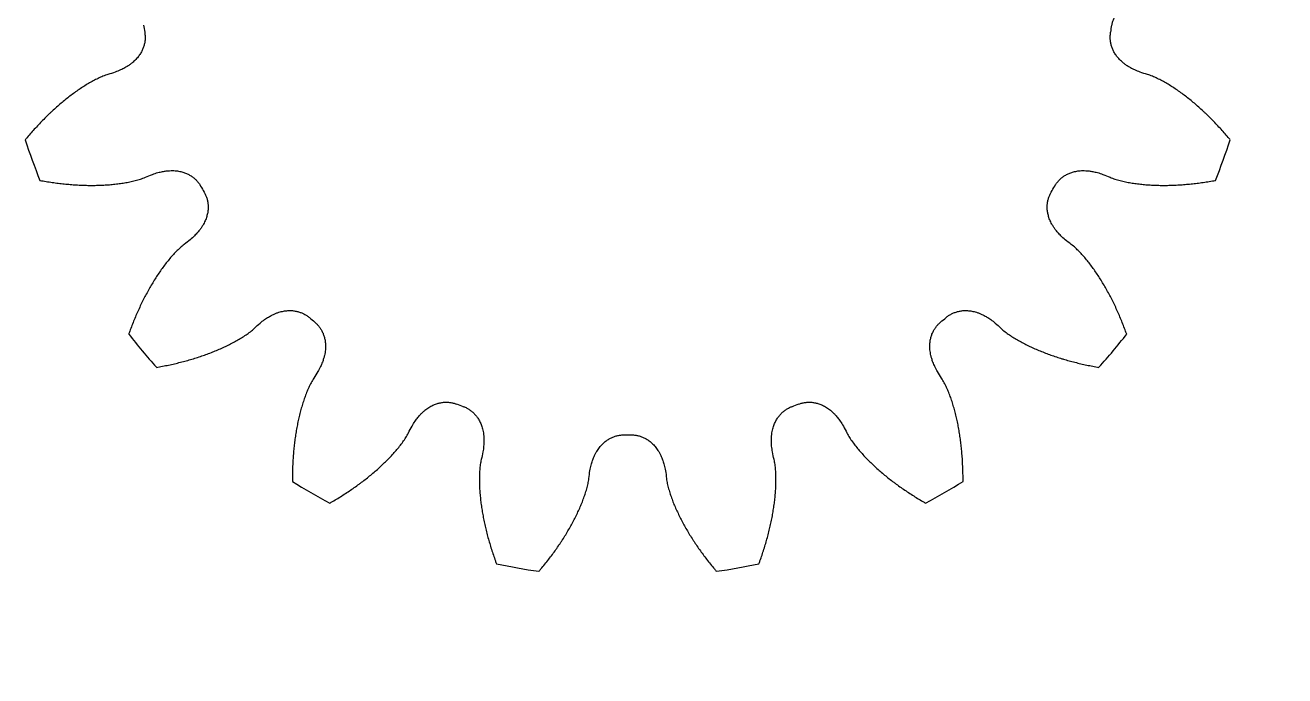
# Model space of a CAD drawing. Header units: millimetres. Extents: x -258 to 255, y -29 to 158.
# Drawn here: x -135.92 to -116.04, y 63.58 to 73.84 of the extents above; entities that cross this region are included whole.
import ezdxf

# ---------------------------------------------------------------- set-up
doc = ezdxf.new("R2010")
doc.units = ezdxf.units.MM
doc.linetypes.add('K5LT_BASIC', pattern=[0])
doc.layers.get('0').update_dxf_attribs({"lineweight": 25, "true_color": 0xffffff})
doc.layers.add('Системный слой', color=7, linetype='Continuous', true_color=0xffffff)

msp = doc.modelspace()

# ---------------------------------------------------------------- linework, layer by layer
at = {"color": 1, "true_color": 0xff0000}
msp.add_arc((-19.529, 150.471), 108.5, 180, 270, dxfattribs=at)
at = {"layer": 'Системный слой', "color": 150, "linetype": 'K5LT_BASIC', "true_color": 0x0080ff}
for radius, start, end in [(7.75, 189.5903, 190.4097), (7.75, 349.5903, 350.4097), (10, 198.0472, 201.9528), (10, 338.0472, 341.9528), (7.75, 209.5903, 210.4097), (7.75, 329.5903, 330.4097), (7.75, 229.5903, 230.4097), (7.75, 309.5903, 310.4097), (10, 218.0472, 221.9528), (10, 318.0472, 321.9528), (7.75, 249.5903, 250.4097), (7.75, 289.5903, 290.4097), (7.75, 269.5903, 270.4097), (10, 238.0472, 241.9528), (10, 298.0472, 301.9528), (10, 258.0472, 261.9528), (10, 278.0472, 281.9528)]:
    msp.add_arc((-126.411, 75.129), radius, start, end, dxfattribs=at)
for points, knots in [([(-118.769, 73.837), (-118.768, 73.846), (-118.766, 73.854), (-118.763, 73.871), (-118.76, 73.879), (-118.756, 73.895), (-118.753, 73.903), (-118.747, 73.92), (-118.744, 73.928), (-118.738, 73.944), (-118.734, 73.952), (-118.727, 73.967), (-118.723, 73.975), (-118.714, 73.99), (-118.71, 73.998), (-118.7, 74.013), (-118.695, 74.021), (-118.685, 74.035), (-118.68, 74.043), (-118.668, 74.057), (-118.662, 74.064), (-118.649, 74.078), (-118.643, 74.085), (-118.629, 74.099), (-118.622, 74.105), (-118.607, 74.119), (-118.599, 74.125), (-118.583, 74.138), (-118.574, 74.144), (-118.557, 74.157), (-118.547, 74.163), (-118.528, 74.175), (-118.517, 74.18), (-118.496, 74.192), (-118.484, 74.197), (-118.46, 74.208), (-118.448, 74.214), (-118.42, 74.224), (-118.406, 74.229), (-118.375, 74.238), (-118.358, 74.243), (-118.322, 74.251), (-118.302, 74.255), (-118.258, 74.262), (-118.234, 74.265), (-118.179, 74.27), (-118.148, 74.271), (-118.077, 74.271), (-118.037, 74.269), (-117.997, 74.266)], [0, 0, 0, 0, 1.228224, 1.228224, 2.458531, 2.458531, 3.693061, 3.693061, 4.93407, 4.93407, 6.183996, 6.183996, 7.445535, 7.445535, 8.721734, 8.721734, 10.016107, 10.016107, 11.332781, 11.332781, 12.676686, 12.676686, 14.053809, 14.053809, 15.471544, 15.471544, 16.939165, 16.939165, 18.468499, 18.468499, 20.074896, 20.074896, 21.778651, 21.778651, 23.607151, 23.607151, 25.598201, 25.598201, 27.80534, 27.80534, 30.306662, 30.306662, 33.220049, 33.220049, 36.730835, 36.730835, 41.145099, 41.145099, 47, 47, 47, 47]), ([(-134.033, 73.728), (-134.032, 73.72), (-134.031, 73.711), (-134.029, 73.695), (-134.028, 73.686), (-134.026, 73.669), (-134.026, 73.661), (-134.026, 73.643), (-134.026, 73.635), (-134.027, 73.618), (-134.027, 73.609), (-134.029, 73.592), (-134.03, 73.583), (-134.033, 73.566), (-134.034, 73.557), (-134.038, 73.54), (-134.04, 73.531), (-134.045, 73.513), (-134.048, 73.505), (-134.054, 73.487), (-134.057, 73.479), (-134.064, 73.461), (-134.068, 73.452), (-134.076, 73.435), (-134.08, 73.426), (-134.09, 73.408), (-134.095, 73.4), (-134.106, 73.382), (-134.112, 73.373), (-134.124, 73.355), (-134.131, 73.347), (-134.145, 73.329), (-134.153, 73.32), (-134.169, 73.302), (-134.178, 73.292), (-134.197, 73.274), (-134.207, 73.265), (-134.229, 73.246), (-134.241, 73.236), (-134.267, 73.217), (-134.281, 73.207), (-134.313, 73.186), (-134.33, 73.176), (-134.369, 73.154), (-134.391, 73.143), (-134.44, 73.12), (-134.469, 73.109), (-134.535, 73.084), (-134.574, 73.072), (-134.613, 73.061)], [0, 0, 0, 0, 1.228224, 1.228224, 2.458531, 2.458531, 3.693061, 3.693061, 4.93407, 4.93407, 6.183996, 6.183996, 7.445535, 7.445535, 8.721734, 8.721734, 10.016107, 10.016107, 11.332781, 11.332781, 12.676686, 12.676686, 14.053809, 14.053809, 15.471544, 15.471544, 16.939165, 16.939165, 18.468499, 18.468499, 20.074896, 20.074896, 21.778651, 21.778651, 23.607151, 23.607151, 25.598201, 25.598201, 27.80534, 27.80534, 30.306662, 30.306662, 33.220049, 33.220049, 36.730835, 36.730835, 41.145099, 41.145099, 47, 47, 47, 47]), ([(-118.209, 73.061), (-118.248, 73.072), (-118.287, 73.084), (-118.353, 73.109), (-118.382, 73.12), (-118.431, 73.143), (-118.453, 73.154), (-118.492, 73.176), (-118.509, 73.186), (-118.541, 73.207), (-118.555, 73.217), (-118.581, 73.236), (-118.593, 73.246), (-118.615, 73.265), (-118.625, 73.274), (-118.644, 73.292), (-118.653, 73.302), (-118.669, 73.32), (-118.677, 73.329), (-118.691, 73.347), (-118.698, 73.355), (-118.71, 73.373), (-118.716, 73.382), (-118.727, 73.4), (-118.732, 73.408), (-118.742, 73.426), (-118.746, 73.435), (-118.754, 73.452), (-118.758, 73.461), (-118.765, 73.479), (-118.769, 73.487), (-118.774, 73.505), (-118.777, 73.513), (-118.782, 73.531), (-118.784, 73.54), (-118.788, 73.557), (-118.789, 73.566), (-118.792, 73.583), (-118.793, 73.592), (-118.795, 73.609), (-118.795, 73.618), (-118.796, 73.635), (-118.796, 73.643), (-118.796, 73.661), (-118.796, 73.669), (-118.794, 73.686), (-118.794, 73.695), (-118.791, 73.711), (-118.79, 73.72), (-118.789, 73.728)], [0, 0, 0, 0, 5.854901, 5.854901, 10.269165, 10.269165, 13.779951, 13.779951, 16.693338, 16.693338, 19.19466, 19.19466, 21.401799, 21.401799, 23.392849, 23.392849, 25.221349, 25.221349, 26.925104, 26.925104, 28.531501, 28.531501, 30.060835, 30.060835, 31.528456, 31.528456, 32.946191, 32.946191, 34.323314, 34.323314, 35.667219, 35.667219, 36.983893, 36.983893, 38.278266, 38.278266, 39.554465, 39.554465, 40.816004, 40.816004, 42.06593, 42.06593, 43.306939, 43.306939, 44.541469, 44.541469, 45.771776, 45.771776, 47, 47, 47, 47]), ([(-134.613, 73.061), (-134.64, 73.053), (-134.666, 73.044), (-134.718, 73.023), (-134.744, 73.011), (-134.795, 72.986), (-134.82, 72.973), (-134.871, 72.946), (-134.896, 72.932), (-134.945, 72.903), (-134.97, 72.888), (-135.019, 72.857), (-135.044, 72.841), (-135.093, 72.808), (-135.117, 72.791), (-135.165, 72.756), (-135.189, 72.738), (-135.237, 72.702), (-135.26, 72.683), (-135.307, 72.645), (-135.331, 72.626), (-135.377, 72.586), (-135.401, 72.566), (-135.447, 72.526), (-135.47, 72.505), (-135.504, 72.473), (-135.515, 72.463), (-135.526, 72.452)], [0, 0, 0, 0, 1.783079, 1.783079, 3.584301, 3.584301, 5.403108, 5.403108, 7.239444, 7.239444, 9.093288, 9.093288, 10.964633, 10.964633, 12.853475, 12.853475, 14.75981, 14.75981, 16.683637, 16.683637, 18.624955, 18.624955, 20.583762, 20.583762, 22.560059, 22.560059, 23.551976, 23.551976, 23.551976, 23.551976]), ([(-117.296, 72.452), (-117.307, 72.463), (-117.319, 72.473), (-117.353, 72.505), (-117.375, 72.526), (-117.422, 72.566), (-117.445, 72.586), (-117.491, 72.626), (-117.515, 72.645), (-117.562, 72.683), (-117.586, 72.702), (-117.633, 72.738), (-117.657, 72.756), (-117.705, 72.791), (-117.729, 72.808), (-117.778, 72.841), (-117.803, 72.857), (-117.852, 72.888), (-117.877, 72.903), (-117.926, 72.932), (-117.951, 72.946), (-118.002, 72.973), (-118.027, 72.986), (-118.078, 73.011), (-118.104, 73.023), (-118.156, 73.044), (-118.182, 73.053), (-118.209, 73.061)], [15.448024, 15.448024, 15.448024, 15.448024, 16.439941, 16.439941, 18.416238, 18.416238, 20.375045, 20.375045, 22.316363, 22.316363, 24.24019, 24.24019, 26.146525, 26.146525, 28.035367, 28.035367, 29.906712, 29.906712, 31.760556, 31.760556, 33.596892, 33.596892, 35.415699, 35.415699, 37.216921, 37.216921, 39, 39, 39, 39]), ([(-135.526, 72.452), (-135.538, 72.441), (-135.549, 72.43), (-135.583, 72.397), (-135.605, 72.375), (-135.65, 72.33), (-135.672, 72.308), (-135.716, 72.261), (-135.737, 72.238), (-135.781, 72.19), (-135.802, 72.166), (-135.845, 72.118), (-135.866, 72.093), (-135.898, 72.056), (-135.909, 72.043), (-135.919, 72.031)], [23.551976, 23.551976, 23.551976, 23.551976, 24.553844, 24.553844, 26.565118, 26.565118, 28.593879, 28.593879, 30.640128, 30.640128, 32.703865, 32.703865, 34.78509, 34.78509, 35.831673, 35.831673, 35.831673, 35.831673]), ([(-116.903, 72.031), (-116.913, 72.043), (-116.924, 72.056), (-116.956, 72.093), (-116.977, 72.118), (-117.02, 72.166), (-117.041, 72.19), (-117.085, 72.238), (-117.106, 72.261), (-117.15, 72.308), (-117.172, 72.33), (-117.217, 72.375), (-117.239, 72.397), (-117.273, 72.43), (-117.285, 72.441), (-117.296, 72.452)], [3.168327, 3.168327, 3.168327, 3.168327, 4.21491, 4.21491, 6.296135, 6.296135, 8.359872, 8.359872, 10.406121, 10.406121, 12.434883, 12.434883, 14.446156, 14.446156, 15.448024, 15.448024, 15.448024, 15.448024]), ([(-135.686, 71.39), (-135.67, 71.387), (-135.654, 71.384), (-135.605, 71.376), (-135.573, 71.371), (-135.509, 71.361), (-135.477, 71.356), (-135.414, 71.348), (-135.382, 71.344), (-135.318, 71.337), (-135.287, 71.334), (-135.224, 71.328), (-135.192, 71.325), (-135.145, 71.322), (-135.13, 71.321), (-135.114, 71.32)], [3.168328, 3.168328, 3.168328, 3.168328, 4.21491, 4.21491, 6.296135, 6.296135, 8.359872, 8.359872, 10.406121, 10.406121, 12.434883, 12.434883, 14.446156, 14.446156, 15.448024, 15.448024, 15.448024, 15.448024]), ([(-135.114, 71.32), (-135.099, 71.319), (-135.083, 71.318), (-135.037, 71.316), (-135.006, 71.315), (-134.944, 71.313), (-134.914, 71.312), (-134.853, 71.312), (-134.822, 71.312), (-134.762, 71.314), (-134.732, 71.315), (-134.672, 71.317), (-134.642, 71.319), (-134.583, 71.324), (-134.553, 71.326), (-134.495, 71.332), (-134.466, 71.336), (-134.408, 71.343), (-134.379, 71.348), (-134.322, 71.357), (-134.294, 71.362), (-134.238, 71.374), (-134.21, 71.38), (-134.156, 71.395), (-134.128, 71.402), (-134.075, 71.42), (-134.049, 71.429), (-134.023, 71.44)], [15.448024, 15.448024, 15.448024, 15.448024, 16.439941, 16.439941, 18.416238, 18.416238, 20.375045, 20.375045, 22.316363, 22.316363, 24.24019, 24.24019, 26.146525, 26.146525, 28.035367, 28.035367, 29.906712, 29.906712, 31.760556, 31.760556, 33.596892, 33.596892, 35.415699, 35.415699, 37.216921, 37.216921, 39, 39, 39, 39]), ([(-134.023, 71.44), (-133.986, 71.457), (-133.949, 71.473), (-133.882, 71.496), (-133.853, 71.506), (-133.8, 71.52), (-133.776, 71.526), (-133.732, 71.534), (-133.713, 71.537), (-133.675, 71.542), (-133.658, 71.543), (-133.626, 71.545), (-133.61, 71.545), (-133.581, 71.545), (-133.567, 71.545), (-133.541, 71.543), (-133.528, 71.541), (-133.504, 71.538), (-133.493, 71.536), (-133.47, 71.531), (-133.459, 71.529), (-133.438, 71.523), (-133.428, 71.52), (-133.408, 71.514), (-133.399, 71.51), (-133.38, 71.503), (-133.371, 71.499), (-133.354, 71.491), (-133.345, 71.487), (-133.329, 71.478), (-133.321, 71.473), (-133.305, 71.464), (-133.297, 71.459), (-133.282, 71.448), (-133.275, 71.443), (-133.261, 71.432), (-133.254, 71.427), (-133.241, 71.415), (-133.235, 71.409), (-133.222, 71.397), (-133.216, 71.391), (-133.205, 71.378), (-133.199, 71.371), (-133.188, 71.358), (-133.183, 71.351), (-133.173, 71.338), (-133.168, 71.331), (-133.159, 71.316), (-133.154, 71.309), (-133.15, 71.302)], [0, 0, 0, 0, 5.854901, 5.854901, 10.269165, 10.269165, 13.779951, 13.779951, 16.693338, 16.693338, 19.19466, 19.19466, 21.401799, 21.401799, 23.392849, 23.392849, 25.221349, 25.221349, 26.925104, 26.925104, 28.531501, 28.531501, 30.060835, 30.060835, 31.528456, 31.528456, 32.946191, 32.946191, 34.323314, 34.323314, 35.667219, 35.667219, 36.983893, 36.983893, 38.278266, 38.278266, 39.554465, 39.554465, 40.816004, 40.816004, 42.06593, 42.06593, 43.306939, 43.306939, 44.541469, 44.541469, 45.771776, 45.771776, 47, 47, 47, 47]), ([(-119.672, 71.302), (-119.668, 71.309), (-119.663, 71.316), (-119.654, 71.331), (-119.649, 71.338), (-119.639, 71.351), (-119.634, 71.358), (-119.623, 71.371), (-119.617, 71.378), (-119.606, 71.391), (-119.6, 71.397), (-119.587, 71.409), (-119.581, 71.415), (-119.568, 71.427), (-119.561, 71.432), (-119.547, 71.443), (-119.54, 71.448), (-119.525, 71.459), (-119.517, 71.464), (-119.502, 71.473), (-119.493, 71.478), (-119.477, 71.487), (-119.468, 71.491), (-119.451, 71.499), (-119.442, 71.503), (-119.423, 71.51), (-119.414, 71.514), (-119.394, 71.52), (-119.384, 71.523), (-119.363, 71.529), (-119.352, 71.531), (-119.329, 71.536), (-119.318, 71.538), (-119.294, 71.541), (-119.281, 71.543), (-119.255, 71.545), (-119.241, 71.545), (-119.212, 71.545), (-119.197, 71.545), (-119.164, 71.543), (-119.147, 71.542), (-119.11, 71.537), (-119.09, 71.534), (-119.046, 71.526), (-119.022, 71.52), (-118.969, 71.506), (-118.94, 71.496), (-118.873, 71.473), (-118.836, 71.457), (-118.799, 71.44)], [0, 0, 0, 0, 1.228224, 1.228224, 2.458531, 2.458531, 3.693061, 3.693061, 4.93407, 4.93407, 6.183996, 6.183996, 7.445535, 7.445535, 8.721734, 8.721734, 10.016107, 10.016107, 11.332781, 11.332781, 12.676686, 12.676686, 14.053809, 14.053809, 15.471544, 15.471544, 16.939165, 16.939165, 18.468499, 18.468499, 20.074896, 20.074896, 21.778651, 21.778651, 23.607151, 23.607151, 25.598201, 25.598201, 27.80534, 27.80534, 30.306662, 30.306662, 33.220049, 33.220049, 36.730835, 36.730835, 41.145099, 41.145099, 47, 47, 47, 47]), ([(-118.799, 71.44), (-118.773, 71.429), (-118.747, 71.42), (-118.694, 71.402), (-118.667, 71.395), (-118.612, 71.38), (-118.584, 71.374), (-118.528, 71.362), (-118.5, 71.357), (-118.443, 71.348), (-118.414, 71.343), (-118.356, 71.336), (-118.327, 71.332), (-118.269, 71.326), (-118.239, 71.324), (-118.18, 71.319), (-118.15, 71.317), (-118.09, 71.315), (-118.06, 71.314), (-118, 71.312), (-117.969, 71.312), (-117.908, 71.312), (-117.878, 71.313), (-117.816, 71.315), (-117.785, 71.316), (-117.739, 71.318), (-117.723, 71.319), (-117.708, 71.32)], [0, 0, 0, 0, 1.783079, 1.783079, 3.584301, 3.584301, 5.403108, 5.403108, 7.239444, 7.239444, 9.093288, 9.093288, 10.964633, 10.964633, 12.853475, 12.853475, 14.75981, 14.75981, 16.683637, 16.683637, 18.624955, 18.624955, 20.583762, 20.583762, 22.560059, 22.560059, 23.551976, 23.551976, 23.551976, 23.551976]), ([(-117.708, 71.32), (-117.692, 71.321), (-117.677, 71.322), (-117.63, 71.325), (-117.598, 71.328), (-117.535, 71.334), (-117.504, 71.337), (-117.44, 71.344), (-117.409, 71.348), (-117.345, 71.356), (-117.313, 71.361), (-117.249, 71.371), (-117.217, 71.376), (-117.168, 71.384), (-117.152, 71.387), (-117.136, 71.39)], [23.551976, 23.551976, 23.551976, 23.551976, 24.553844, 24.553844, 26.565118, 26.565118, 28.593879, 28.593879, 30.640128, 30.640128, 32.703865, 32.703865, 34.78509, 34.78509, 35.831673, 35.831673, 35.831673, 35.831673]), ([(-133.095, 71.206), (-133.091, 71.198), (-133.086, 71.191), (-133.079, 71.176), (-133.075, 71.168), (-133.068, 71.152), (-133.065, 71.145), (-133.059, 71.129), (-133.056, 71.12), (-133.051, 71.104), (-133.048, 71.096), (-133.044, 71.079), (-133.042, 71.07), (-133.039, 71.053), (-133.037, 71.044), (-133.035, 71.027), (-133.034, 71.018), (-133.032, 71), (-133.032, 70.991), (-133.031, 70.972), (-133.031, 70.963), (-133.032, 70.944), (-133.033, 70.935), (-133.034, 70.915), (-133.035, 70.906), (-133.038, 70.886), (-133.04, 70.876), (-133.044, 70.856), (-133.047, 70.845), (-133.053, 70.824), (-133.056, 70.814), (-133.063, 70.792), (-133.067, 70.781), (-133.076, 70.758), (-133.082, 70.747), (-133.093, 70.723), (-133.099, 70.711), (-133.114, 70.685), (-133.122, 70.672), (-133.139, 70.645), (-133.149, 70.631), (-133.172, 70.601), (-133.185, 70.585), (-133.214, 70.552), (-133.23, 70.534), (-133.269, 70.495), (-133.292, 70.475), (-133.346, 70.429), (-133.378, 70.404), (-133.411, 70.381)], [0, 0, 0, 0, 1.228224, 1.228224, 2.458531, 2.458531, 3.693061, 3.693061, 4.93407, 4.93407, 6.183996, 6.183996, 7.445535, 7.445535, 8.721734, 8.721734, 10.016107, 10.016107, 11.332781, 11.332781, 12.676686, 12.676686, 14.053809, 14.053809, 15.471544, 15.471544, 16.939165, 16.939165, 18.468499, 18.468499, 20.074896, 20.074896, 21.778651, 21.778651, 23.607151, 23.607151, 25.598201, 25.598201, 27.80534, 27.80534, 30.306662, 30.306662, 33.220049, 33.220049, 36.730835, 36.730835, 41.145099, 41.145099, 47, 47, 47, 47]), ([(-119.411, 70.381), (-119.444, 70.404), (-119.476, 70.429), (-119.53, 70.475), (-119.553, 70.495), (-119.592, 70.534), (-119.608, 70.552), (-119.637, 70.585), (-119.65, 70.601), (-119.673, 70.631), (-119.683, 70.645), (-119.7, 70.672), (-119.708, 70.685), (-119.723, 70.711), (-119.729, 70.723), (-119.74, 70.747), (-119.746, 70.758), (-119.755, 70.781), (-119.759, 70.792), (-119.766, 70.814), (-119.769, 70.824), (-119.775, 70.845), (-119.778, 70.856), (-119.782, 70.876), (-119.784, 70.886), (-119.787, 70.906), (-119.788, 70.915), (-119.79, 70.935), (-119.79, 70.944), (-119.791, 70.963), (-119.791, 70.972), (-119.79, 70.991), (-119.79, 71), (-119.788, 71.018), (-119.787, 71.027), (-119.785, 71.044), (-119.783, 71.053), (-119.78, 71.07), (-119.778, 71.079), (-119.774, 71.096), (-119.771, 71.104), (-119.766, 71.12), (-119.763, 71.129), (-119.757, 71.145), (-119.754, 71.152), (-119.747, 71.168), (-119.743, 71.176), (-119.736, 71.191), (-119.732, 71.198), (-119.727, 71.206)], [0, 0, 0, 0, 5.854901, 5.854901, 10.269165, 10.269165, 13.779951, 13.779951, 16.693338, 16.693338, 19.19466, 19.19466, 21.401799, 21.401799, 23.392849, 23.392849, 25.221349, 25.221349, 26.925104, 26.925104, 28.531501, 28.531501, 30.060835, 30.060835, 31.528456, 31.528456, 32.946191, 32.946191, 34.323314, 34.323314, 35.667219, 35.667219, 36.983893, 36.983893, 38.278266, 38.278266, 39.554465, 39.554465, 40.816004, 40.816004, 42.06593, 42.06593, 43.306939, 43.306939, 44.541469, 44.541469, 45.771776, 45.771776, 47, 47, 47, 47]), ([(-133.411, 70.381), (-133.434, 70.364), (-133.455, 70.346), (-133.497, 70.308), (-133.517, 70.289), (-133.557, 70.248), (-133.576, 70.227), (-133.614, 70.185), (-133.633, 70.163), (-133.67, 70.118), (-133.688, 70.096), (-133.723, 70.049), (-133.741, 70.026), (-133.775, 69.978), (-133.792, 69.954), (-133.826, 69.905), (-133.842, 69.88), (-133.874, 69.83), (-133.89, 69.804), (-133.921, 69.752), (-133.937, 69.726), (-133.967, 69.673), (-133.982, 69.646), (-134.011, 69.592), (-134.026, 69.565), (-134.047, 69.523), (-134.054, 69.51), (-134.061, 69.496)], [0, 0, 0, 0, 1.783079, 1.783079, 3.584301, 3.584301, 5.403108, 5.403108, 7.239444, 7.239444, 9.093288, 9.093288, 10.964633, 10.964633, 12.853475, 12.853475, 14.75981, 14.75981, 16.683637, 16.683637, 18.624955, 18.624955, 20.583762, 20.583762, 22.560059, 22.560059, 23.551976, 23.551976, 23.551976, 23.551976]), ([(-118.761, 69.496), (-118.768, 69.51), (-118.775, 69.523), (-118.796, 69.565), (-118.811, 69.592), (-118.84, 69.646), (-118.855, 69.673), (-118.885, 69.726), (-118.901, 69.752), (-118.932, 69.804), (-118.948, 69.83), (-118.98, 69.88), (-118.997, 69.905), (-119.03, 69.954), (-119.047, 69.978), (-119.081, 70.026), (-119.099, 70.049), (-119.134, 70.096), (-119.152, 70.118), (-119.189, 70.163), (-119.208, 70.185), (-119.246, 70.227), (-119.265, 70.248), (-119.305, 70.289), (-119.325, 70.308), (-119.367, 70.346), (-119.388, 70.364), (-119.411, 70.381)], [15.448024, 15.448024, 15.448024, 15.448024, 16.439941, 16.439941, 18.416238, 18.416238, 20.375045, 20.375045, 22.316363, 22.316363, 24.24019, 24.24019, 26.146525, 26.146525, 28.035367, 28.035367, 29.906712, 29.906712, 31.760556, 31.760556, 33.596892, 33.596892, 35.415699, 35.415699, 37.216921, 37.216921, 39, 39, 39, 39]), ([(-134.061, 69.496), (-134.068, 69.482), (-134.075, 69.468), (-134.096, 69.425), (-134.109, 69.397), (-134.135, 69.339), (-134.148, 69.31), (-134.174, 69.252), (-134.186, 69.222), (-134.211, 69.163), (-134.223, 69.133), (-134.246, 69.073), (-134.258, 69.042), (-134.275, 68.996), (-134.281, 68.981), (-134.286, 68.965)], [23.551976, 23.551976, 23.551976, 23.551976, 24.553844, 24.553844, 26.565118, 26.565118, 28.593879, 28.593879, 30.640128, 30.640128, 32.703865, 32.703865, 34.78509, 34.78509, 35.831673, 35.831673, 35.831673, 35.831673]), ([(-118.536, 68.965), (-118.542, 68.981), (-118.547, 68.996), (-118.564, 69.042), (-118.576, 69.073), (-118.599, 69.133), (-118.611, 69.163), (-118.636, 69.222), (-118.648, 69.252), (-118.674, 69.31), (-118.687, 69.339), (-118.713, 69.397), (-118.727, 69.425), (-118.747, 69.468), (-118.754, 69.482), (-118.761, 69.496)], [3.168327, 3.168327, 3.168327, 3.168327, 4.21491, 4.21491, 6.296135, 6.296135, 8.359872, 8.359872, 10.406121, 10.406121, 12.434883, 12.434883, 14.446156, 14.446156, 15.448024, 15.448024, 15.448024, 15.448024]), ([(-132.302, 69.059), (-132.274, 69.088), (-132.244, 69.115), (-132.189, 69.16), (-132.165, 69.179), (-132.12, 69.211), (-132.1, 69.224), (-132.062, 69.247), (-132.044, 69.257), (-132.011, 69.274), (-131.995, 69.281), (-131.965, 69.294), (-131.951, 69.299), (-131.923, 69.309), (-131.91, 69.313), (-131.885, 69.32), (-131.872, 69.323), (-131.848, 69.328), (-131.837, 69.331), (-131.814, 69.334), (-131.803, 69.335), (-131.782, 69.337), (-131.771, 69.338), (-131.75, 69.339), (-131.74, 69.339), (-131.72, 69.338), (-131.71, 69.338), (-131.691, 69.336), (-131.682, 69.335), (-131.663, 69.332), (-131.654, 69.331), (-131.636, 69.327), (-131.627, 69.325), (-131.609, 69.32), (-131.601, 69.318), (-131.584, 69.312), (-131.575, 69.309), (-131.559, 69.303), (-131.551, 69.3), (-131.535, 69.292), (-131.527, 69.289), (-131.512, 69.281), (-131.505, 69.276), (-131.49, 69.268), (-131.483, 69.263), (-131.469, 69.254), (-131.462, 69.249), (-131.448, 69.238), (-131.441, 69.233), (-131.435, 69.227)], [0, 0, 0, 0, 5.854901, 5.854901, 10.269165, 10.269165, 13.779951, 13.779951, 16.693338, 16.693338, 19.19466, 19.19466, 21.401799, 21.401799, 23.392849, 23.392849, 25.221349, 25.221349, 26.925104, 26.925104, 28.531501, 28.531501, 30.060835, 30.060835, 31.528456, 31.528456, 32.946191, 32.946191, 34.323314, 34.323314, 35.667219, 35.667219, 36.983893, 36.983893, 38.278266, 38.278266, 39.554465, 39.554465, 40.816004, 40.816004, 42.06593, 42.06593, 43.306939, 43.306939, 44.541469, 44.541469, 45.771776, 45.771776, 47, 47, 47, 47]), ([(-121.387, 69.227), (-121.381, 69.233), (-121.374, 69.238), (-121.36, 69.249), (-121.354, 69.254), (-121.339, 69.263), (-121.332, 69.268), (-121.317, 69.276), (-121.31, 69.281), (-121.295, 69.289), (-121.287, 69.292), (-121.271, 69.3), (-121.263, 69.303), (-121.247, 69.309), (-121.238, 69.312), (-121.221, 69.318), (-121.213, 69.32), (-121.195, 69.325), (-121.186, 69.327), (-121.168, 69.331), (-121.159, 69.332), (-121.141, 69.335), (-121.131, 69.336), (-121.112, 69.338), (-121.102, 69.338), (-121.082, 69.339), (-121.072, 69.339), (-121.051, 69.338), (-121.041, 69.337), (-121.019, 69.335), (-121.008, 69.334), (-120.985, 69.331), (-120.974, 69.328), (-120.95, 69.323), (-120.937, 69.32), (-120.912, 69.313), (-120.899, 69.309), (-120.871, 69.299), (-120.857, 69.294), (-120.827, 69.281), (-120.812, 69.274), (-120.778, 69.257), (-120.76, 69.247), (-120.722, 69.224), (-120.702, 69.211), (-120.657, 69.179), (-120.633, 69.16), (-120.578, 69.115), (-120.548, 69.088), (-120.52, 69.059)], [0, 0, 0, 0, 1.228224, 1.228224, 2.458531, 2.458531, 3.693061, 3.693061, 4.93407, 4.93407, 6.183996, 6.183996, 7.445535, 7.445535, 8.721734, 8.721734, 10.016107, 10.016107, 11.332781, 11.332781, 12.676686, 12.676686, 14.053809, 14.053809, 15.471544, 15.471544, 16.939165, 16.939165, 18.468499, 18.468499, 20.074896, 20.074896, 21.778651, 21.778651, 23.607151, 23.607151, 25.598201, 25.598201, 27.80534, 27.80534, 30.306662, 30.306662, 33.220049, 33.220049, 36.730835, 36.730835, 41.145099, 41.145099, 47, 47, 47, 47]), ([(-133.287, 68.573), (-133.272, 68.577), (-133.257, 68.582), (-133.213, 68.596), (-133.183, 68.605), (-133.125, 68.625), (-133.096, 68.635), (-133.038, 68.655), (-133.01, 68.666), (-132.953, 68.688), (-132.926, 68.699), (-132.87, 68.722), (-132.843, 68.734), (-132.789, 68.758), (-132.762, 68.771), (-132.709, 68.796), (-132.683, 68.809), (-132.631, 68.836), (-132.606, 68.85), (-132.555, 68.879), (-132.531, 68.893), (-132.482, 68.924), (-132.458, 68.939), (-132.411, 68.971), (-132.388, 68.987), (-132.344, 69.022), (-132.323, 69.04), (-132.302, 69.059)], [15.448024, 15.448024, 15.448024, 15.448024, 16.439941, 16.439941, 18.416238, 18.416238, 20.375045, 20.375045, 22.316363, 22.316363, 24.24019, 24.24019, 26.146525, 26.146525, 28.035367, 28.035367, 29.906712, 29.906712, 31.760556, 31.760556, 33.596892, 33.596892, 35.415699, 35.415699, 37.216921, 37.216921, 39, 39, 39, 39]), ([(-131.35, 69.156), (-131.344, 69.151), (-131.337, 69.145), (-131.325, 69.134), (-131.319, 69.128), (-131.307, 69.115), (-131.301, 69.109), (-131.29, 69.096), (-131.284, 69.089), (-131.274, 69.076), (-131.269, 69.069), (-131.259, 69.054), (-131.254, 69.047), (-131.245, 69.032), (-131.241, 69.024), (-131.232, 69.009), (-131.228, 69.001), (-131.221, 68.984), (-131.217, 68.976), (-131.211, 68.959), (-131.207, 68.95), (-131.202, 68.932), (-131.199, 68.923), (-131.194, 68.904), (-131.192, 68.895), (-131.188, 68.875), (-131.186, 68.865), (-131.183, 68.845), (-131.182, 68.834), (-131.18, 68.812), (-131.179, 68.801), (-131.179, 68.778), (-131.179, 68.767), (-131.18, 68.742), (-131.181, 68.73), (-131.183, 68.703), (-131.185, 68.69), (-131.19, 68.661), (-131.193, 68.646), (-131.2, 68.614), (-131.205, 68.597), (-131.216, 68.562), (-131.222, 68.542), (-131.238, 68.501), (-131.248, 68.479), (-131.271, 68.429), (-131.285, 68.402), (-131.32, 68.34), (-131.342, 68.306), (-131.365, 68.273)], [0, 0, 0, 0, 1.228224, 1.228224, 2.458531, 2.458531, 3.693061, 3.693061, 4.93407, 4.93407, 6.183996, 6.183996, 7.445535, 7.445535, 8.721734, 8.721734, 10.016107, 10.016107, 11.332781, 11.332781, 12.676686, 12.676686, 14.053809, 14.053809, 15.471544, 15.471544, 16.939165, 16.939165, 18.468499, 18.468499, 20.074896, 20.074896, 21.778651, 21.778651, 23.607151, 23.607151, 25.598201, 25.598201, 27.80534, 27.80534, 30.306662, 30.306662, 33.220049, 33.220049, 36.730835, 36.730835, 41.145099, 41.145099, 47, 47, 47, 47]), ([(-121.457, 68.273), (-121.48, 68.306), (-121.502, 68.34), (-121.537, 68.402), (-121.551, 68.429), (-121.574, 68.479), (-121.584, 68.501), (-121.6, 68.542), (-121.607, 68.562), (-121.617, 68.597), (-121.622, 68.614), (-121.629, 68.646), (-121.632, 68.661), (-121.637, 68.69), (-121.639, 68.703), (-121.641, 68.73), (-121.642, 68.742), (-121.643, 68.767), (-121.643, 68.778), (-121.643, 68.801), (-121.642, 68.812), (-121.64, 68.834), (-121.639, 68.845), (-121.636, 68.865), (-121.634, 68.875), (-121.63, 68.895), (-121.628, 68.904), (-121.623, 68.923), (-121.621, 68.932), (-121.615, 68.95), (-121.612, 68.959), (-121.605, 68.976), (-121.601, 68.984), (-121.594, 69.001), (-121.59, 69.009), (-121.581, 69.024), (-121.577, 69.032), (-121.568, 69.047), (-121.563, 69.054), (-121.553, 69.069), (-121.548, 69.076), (-121.538, 69.089), (-121.532, 69.096), (-121.521, 69.109), (-121.515, 69.115), (-121.504, 69.128), (-121.497, 69.134), (-121.485, 69.145), (-121.479, 69.151), (-121.472, 69.156)], [0, 0, 0, 0, 5.854901, 5.854901, 10.269165, 10.269165, 13.779951, 13.779951, 16.693338, 16.693338, 19.19466, 19.19466, 21.401799, 21.401799, 23.392849, 23.392849, 25.221349, 25.221349, 26.925104, 26.925104, 28.531501, 28.531501, 30.060835, 30.060835, 31.528456, 31.528456, 32.946191, 32.946191, 34.323314, 34.323314, 35.667219, 35.667219, 36.983893, 36.983893, 38.278266, 38.278266, 39.554465, 39.554465, 40.816004, 40.816004, 42.06593, 42.06593, 43.306939, 43.306939, 44.541469, 44.541469, 45.771776, 45.771776, 47, 47, 47, 47]), ([(-120.52, 69.059), (-120.499, 69.04), (-120.478, 69.022), (-120.434, 68.987), (-120.411, 68.971), (-120.364, 68.939), (-120.34, 68.924), (-120.291, 68.893), (-120.267, 68.879), (-120.216, 68.85), (-120.191, 68.836), (-120.139, 68.809), (-120.113, 68.796), (-120.06, 68.771), (-120.033, 68.758), (-119.979, 68.734), (-119.952, 68.722), (-119.897, 68.699), (-119.869, 68.688), (-119.812, 68.666), (-119.784, 68.655), (-119.726, 68.635), (-119.697, 68.625), (-119.639, 68.605), (-119.61, 68.596), (-119.565, 68.582), (-119.55, 68.577), (-119.535, 68.573)], [0, 0, 0, 0, 1.783079, 1.783079, 3.584301, 3.584301, 5.403108, 5.403108, 7.239444, 7.239444, 9.093288, 9.093288, 10.964633, 10.964633, 12.853475, 12.853475, 14.75981, 14.75981, 16.683637, 16.683637, 18.624955, 18.624955, 20.583762, 20.583762, 22.560059, 22.560059, 23.551976, 23.551976, 23.551976, 23.551976]), ([(-133.848, 68.443), (-133.832, 68.446), (-133.816, 68.449), (-133.768, 68.458), (-133.736, 68.464), (-133.672, 68.476), (-133.64, 68.483), (-133.578, 68.497), (-133.546, 68.504), (-133.484, 68.519), (-133.454, 68.527), (-133.392, 68.543), (-133.362, 68.551), (-133.317, 68.564), (-133.302, 68.568), (-133.287, 68.573)], [3.168328, 3.168328, 3.168328, 3.168328, 4.21491, 4.21491, 6.296135, 6.296135, 8.359872, 8.359872, 10.406121, 10.406121, 12.434883, 12.434883, 14.446156, 14.446156, 15.448024, 15.448024, 15.448024, 15.448024]), ([(-119.535, 68.573), (-119.52, 68.568), (-119.505, 68.564), (-119.46, 68.551), (-119.43, 68.543), (-119.368, 68.527), (-119.338, 68.519), (-119.276, 68.504), (-119.245, 68.497), (-119.182, 68.483), (-119.15, 68.476), (-119.087, 68.464), (-119.055, 68.458), (-119.006, 68.449), (-118.99, 68.446), (-118.974, 68.443)], [23.551976, 23.551976, 23.551976, 23.551976, 24.553844, 24.553844, 26.565118, 26.565118, 28.593879, 28.593879, 30.640128, 30.640128, 32.703865, 32.703865, 34.78509, 34.78509, 35.831673, 35.831673, 35.831673, 35.831673]), ([(-131.365, 68.273), (-131.38, 68.249), (-131.395, 68.225), (-131.421, 68.176), (-131.433, 68.15), (-131.457, 68.099), (-131.468, 68.072), (-131.489, 68.019), (-131.499, 67.992), (-131.518, 67.938), (-131.527, 67.91), (-131.545, 67.855), (-131.554, 67.827), (-131.57, 67.77), (-131.577, 67.742), (-131.592, 67.684), (-131.599, 67.655), (-131.612, 67.597), (-131.618, 67.567), (-131.63, 67.508), (-131.635, 67.478), (-131.646, 67.418), (-131.65, 67.387), (-131.659, 67.327), (-131.664, 67.296), (-131.669, 67.25), (-131.671, 67.234), (-131.673, 67.219)], [0, 0, 0, 0, 1.783079, 1.783079, 3.584301, 3.584301, 5.403108, 5.403108, 7.239444, 7.239444, 9.093288, 9.093288, 10.964633, 10.964633, 12.853475, 12.853475, 14.75981, 14.75981, 16.683637, 16.683637, 18.624955, 18.624955, 20.583762, 20.583762, 22.560059, 22.560059, 23.551976, 23.551976, 23.551976, 23.551976]), ([(-121.149, 67.219), (-121.151, 67.234), (-121.153, 67.25), (-121.158, 67.296), (-121.163, 67.327), (-121.172, 67.387), (-121.176, 67.418), (-121.187, 67.478), (-121.192, 67.508), (-121.204, 67.567), (-121.21, 67.597), (-121.223, 67.655), (-121.23, 67.684), (-121.245, 67.742), (-121.252, 67.77), (-121.269, 67.827), (-121.277, 67.855), (-121.295, 67.91), (-121.304, 67.938), (-121.323, 67.992), (-121.333, 68.019), (-121.355, 68.072), (-121.366, 68.099), (-121.389, 68.15), (-121.401, 68.176), (-121.428, 68.225), (-121.442, 68.249), (-121.457, 68.273)], [15.448024, 15.448024, 15.448024, 15.448024, 16.439941, 16.439941, 18.416238, 18.416238, 20.375045, 20.375045, 22.316363, 22.316363, 24.24019, 24.24019, 26.146525, 26.146525, 28.035367, 28.035367, 29.906712, 29.906712, 31.760556, 31.760556, 33.596892, 33.596892, 35.415699, 35.415699, 37.216921, 37.216921, 39, 39, 39, 39]), ([(-129.871, 67.41), (-129.854, 67.447), (-129.835, 67.483), (-129.799, 67.544), (-129.783, 67.57), (-129.752, 67.615), (-129.737, 67.634), (-129.709, 67.669), (-129.696, 67.684), (-129.67, 67.712), (-129.658, 67.724), (-129.634, 67.746), (-129.623, 67.756), (-129.6, 67.775), (-129.589, 67.783), (-129.568, 67.798), (-129.557, 67.805), (-129.537, 67.818), (-129.527, 67.824), (-129.506, 67.835), (-129.497, 67.84), (-129.477, 67.85), (-129.467, 67.854), (-129.448, 67.862), (-129.438, 67.865), (-129.419, 67.871), (-129.41, 67.874), (-129.391, 67.879), (-129.382, 67.882), (-129.364, 67.885), (-129.355, 67.887), (-129.336, 67.89), (-129.327, 67.891), (-129.309, 67.893), (-129.3, 67.893), (-129.283, 67.894), (-129.274, 67.894), (-129.256, 67.894), (-129.247, 67.893), (-129.23, 67.892), (-129.221, 67.891), (-129.204, 67.889), (-129.196, 67.887), (-129.179, 67.884), (-129.171, 67.882), (-129.154, 67.878), (-129.146, 67.876), (-129.13, 67.871), (-129.122, 67.868), (-129.114, 67.865)], [0, 0, 0, 0, 5.854901, 5.854901, 10.269165, 10.269165, 13.779951, 13.779951, 16.693338, 16.693338, 19.19466, 19.19466, 21.401799, 21.401799, 23.392849, 23.392849, 25.221349, 25.221349, 26.925104, 26.925104, 28.531501, 28.531501, 30.060835, 30.060835, 31.528456, 31.528456, 32.946191, 32.946191, 34.323314, 34.323314, 35.667219, 35.667219, 36.983893, 36.983893, 38.278266, 38.278266, 39.554465, 39.554465, 40.816004, 40.816004, 42.06593, 42.06593, 43.306939, 43.306939, 44.541469, 44.541469, 45.771776, 45.771776, 47, 47, 47, 47]), ([(-129.01, 67.827), (-129.002, 67.824), (-128.994, 67.821), (-128.978, 67.815), (-128.97, 67.811), (-128.955, 67.804), (-128.947, 67.8), (-128.932, 67.791), (-128.925, 67.787), (-128.91, 67.778), (-128.903, 67.773), (-128.889, 67.763), (-128.882, 67.757), (-128.868, 67.746), (-128.862, 67.741), (-128.848, 67.729), (-128.842, 67.723), (-128.829, 67.71), (-128.823, 67.703), (-128.811, 67.689), (-128.805, 67.682), (-128.793, 67.667), (-128.788, 67.66), (-128.777, 67.644), (-128.771, 67.636), (-128.761, 67.619), (-128.756, 67.61), (-128.746, 67.591), (-128.741, 67.582), (-128.732, 67.562), (-128.728, 67.552), (-128.719, 67.531), (-128.715, 67.52), (-128.708, 67.496), (-128.704, 67.484), (-128.698, 67.459), (-128.695, 67.445), (-128.69, 67.416), (-128.687, 67.401), (-128.683, 67.369), (-128.682, 67.352), (-128.68, 67.314), (-128.679, 67.294), (-128.68, 67.25), (-128.682, 67.225), (-128.686, 67.171), (-128.691, 67.14), (-128.703, 67.07), (-128.711, 67.031), (-128.722, 66.992)], [0, 0, 0, 0, 1.228224, 1.228224, 2.458531, 2.458531, 3.693061, 3.693061, 4.93407, 4.93407, 6.183996, 6.183996, 7.445535, 7.445535, 8.721734, 8.721734, 10.016107, 10.016107, 11.332781, 11.332781, 12.676686, 12.676686, 14.053809, 14.053809, 15.471544, 15.471544, 16.939165, 16.939165, 18.468499, 18.468499, 20.074896, 20.074896, 21.778651, 21.778651, 23.607151, 23.607151, 25.598201, 25.598201, 27.80534, 27.80534, 30.306662, 30.306662, 33.220049, 33.220049, 36.730835, 36.730835, 41.145099, 41.145099, 47, 47, 47, 47]), ([(-124.1, 66.992), (-124.111, 67.031), (-124.12, 67.07), (-124.131, 67.14), (-124.136, 67.171), (-124.141, 67.225), (-124.142, 67.25), (-124.143, 67.294), (-124.142, 67.314), (-124.14, 67.352), (-124.139, 67.369), (-124.135, 67.401), (-124.133, 67.416), (-124.127, 67.445), (-124.124, 67.459), (-124.118, 67.484), (-124.114, 67.496), (-124.107, 67.52), (-124.103, 67.531), (-124.094, 67.552), (-124.09, 67.562), (-124.081, 67.582), (-124.076, 67.591), (-124.066, 67.61), (-124.061, 67.619), (-124.051, 67.636), (-124.045, 67.644), (-124.034, 67.66), (-124.029, 67.667), (-124.017, 67.682), (-124.011, 67.689), (-123.999, 67.703), (-123.993, 67.71), (-123.98, 67.723), (-123.974, 67.729), (-123.96, 67.741), (-123.954, 67.746), (-123.94, 67.757), (-123.933, 67.763), (-123.919, 67.773), (-123.912, 67.778), (-123.897, 67.787), (-123.89, 67.791), (-123.875, 67.8), (-123.867, 67.804), (-123.852, 67.811), (-123.844, 67.815), (-123.828, 67.821), (-123.821, 67.824), (-123.813, 67.827)], [0, 0, 0, 0, 5.854901, 5.854901, 10.269165, 10.269165, 13.779951, 13.779951, 16.693338, 16.693338, 19.19466, 19.19466, 21.401799, 21.401799, 23.392849, 23.392849, 25.221349, 25.221349, 26.925104, 26.925104, 28.531501, 28.531501, 30.060835, 30.060835, 31.528456, 31.528456, 32.946191, 32.946191, 34.323314, 34.323314, 35.667219, 35.667219, 36.983893, 36.983893, 38.278266, 38.278266, 39.554465, 39.554465, 40.816004, 40.816004, 42.06593, 42.06593, 43.306939, 43.306939, 44.541469, 44.541469, 45.771776, 45.771776, 47, 47, 47, 47]), ([(-123.708, 67.865), (-123.7, 67.868), (-123.692, 67.871), (-123.676, 67.876), (-123.668, 67.878), (-123.651, 67.882), (-123.643, 67.884), (-123.626, 67.887), (-123.618, 67.889), (-123.601, 67.891), (-123.592, 67.892), (-123.575, 67.893), (-123.566, 67.894), (-123.548, 67.894), (-123.54, 67.894), (-123.522, 67.893), (-123.513, 67.893), (-123.495, 67.891), (-123.486, 67.89), (-123.468, 67.887), (-123.458, 67.885), (-123.44, 67.882), (-123.431, 67.879), (-123.412, 67.874), (-123.403, 67.871), (-123.384, 67.865), (-123.374, 67.862), (-123.355, 67.854), (-123.345, 67.85), (-123.326, 67.84), (-123.316, 67.835), (-123.296, 67.824), (-123.285, 67.818), (-123.265, 67.805), (-123.254, 67.798), (-123.233, 67.783), (-123.222, 67.775), (-123.199, 67.756), (-123.188, 67.746), (-123.164, 67.724), (-123.152, 67.712), (-123.126, 67.684), (-123.113, 67.669), (-123.085, 67.634), (-123.07, 67.615), (-123.039, 67.57), (-123.023, 67.544), (-122.987, 67.483), (-122.968, 67.447), (-122.951, 67.41)], [0, 0, 0, 0, 1.228224, 1.228224, 2.458531, 2.458531, 3.693061, 3.693061, 4.93407, 4.93407, 6.183996, 6.183996, 7.445535, 7.445535, 8.721734, 8.721734, 10.016107, 10.016107, 11.332781, 11.332781, 12.676686, 12.676686, 14.053809, 14.053809, 15.471544, 15.471544, 16.939165, 16.939165, 18.468499, 18.468499, 20.074896, 20.074896, 21.778651, 21.778651, 23.607151, 23.607151, 25.598201, 25.598201, 27.80534, 27.80534, 30.306662, 30.306662, 33.220049, 33.220049, 36.730835, 36.730835, 41.145099, 41.145099, 47, 47, 47, 47]), ([(-130.63, 66.617), (-130.617, 66.626), (-130.605, 66.635), (-130.568, 66.663), (-130.544, 66.682), (-130.495, 66.721), (-130.472, 66.74), (-130.425, 66.779), (-130.401, 66.799), (-130.356, 66.838), (-130.334, 66.859), (-130.289, 66.899), (-130.268, 66.92), (-130.225, 66.961), (-130.204, 66.982), (-130.163, 67.024), (-130.143, 67.045), (-130.104, 67.088), (-130.085, 67.11), (-130.047, 67.154), (-130.029, 67.176), (-129.994, 67.221), (-129.976, 67.244), (-129.944, 67.29), (-129.927, 67.313), (-129.898, 67.361), (-129.884, 67.385), (-129.871, 67.41)], [15.448024, 15.448024, 15.448024, 15.448024, 16.439941, 16.439941, 18.416238, 18.416238, 20.375045, 20.375045, 22.316363, 22.316363, 24.24019, 24.24019, 26.146525, 26.146525, 28.035367, 28.035367, 29.906712, 29.906712, 31.760556, 31.760556, 33.596892, 33.596892, 35.415699, 35.415699, 37.216921, 37.216921, 39, 39, 39, 39]), ([(-122.951, 67.41), (-122.938, 67.385), (-122.924, 67.361), (-122.895, 67.313), (-122.879, 67.29), (-122.846, 67.244), (-122.828, 67.221), (-122.793, 67.176), (-122.775, 67.154), (-122.737, 67.11), (-122.718, 67.088), (-122.679, 67.045), (-122.659, 67.024), (-122.618, 66.982), (-122.597, 66.961), (-122.554, 66.92), (-122.533, 66.899), (-122.489, 66.859), (-122.466, 66.838), (-122.421, 66.799), (-122.397, 66.779), (-122.351, 66.74), (-122.327, 66.721), (-122.279, 66.682), (-122.254, 66.663), (-122.217, 66.635), (-122.205, 66.626), (-122.192, 66.617)], [0, 0, 0, 0, 1.783079, 1.783079, 3.584301, 3.584301, 5.403108, 5.403108, 7.239444, 7.239444, 9.093288, 9.093288, 10.964633, 10.964633, 12.853475, 12.853475, 14.75981, 14.75981, 16.683637, 16.683637, 18.624955, 18.624955, 20.583762, 20.583762, 22.560059, 22.560059, 23.551976, 23.551976, 23.551976, 23.551976]), ([(-131.673, 67.219), (-131.675, 67.203), (-131.677, 67.188), (-131.681, 67.141), (-131.684, 67.11), (-131.69, 67.047), (-131.692, 67.015), (-131.696, 66.951), (-131.697, 66.919), (-131.7, 66.855), (-131.701, 66.823), (-131.703, 66.758), (-131.703, 66.725), (-131.703, 66.676), (-131.703, 66.66), (-131.703, 66.644)], [23.551976, 23.551976, 23.551976, 23.551976, 24.553844, 24.553844, 26.565118, 26.565118, 28.593879, 28.593879, 30.640128, 30.640128, 32.703865, 32.703865, 34.78509, 34.78509, 35.831673, 35.831673, 35.831673, 35.831673]), ([(-127.023, 66.692), (-127.019, 66.733), (-127.014, 66.773), (-127.001, 66.843), (-126.995, 66.873), (-126.98, 66.925), (-126.974, 66.949), (-126.959, 66.991), (-126.952, 67.01), (-126.937, 67.044), (-126.93, 67.06), (-126.915, 67.089), (-126.908, 67.102), (-126.893, 67.127), (-126.885, 67.139), (-126.87, 67.161), (-126.863, 67.171), (-126.848, 67.19), (-126.841, 67.199), (-126.825, 67.217), (-126.818, 67.225), (-126.802, 67.24), (-126.795, 67.247), (-126.779, 67.261), (-126.772, 67.268), (-126.756, 67.28), (-126.748, 67.286), (-126.732, 67.297), (-126.724, 67.302), (-126.708, 67.312), (-126.7, 67.317), (-126.684, 67.326), (-126.676, 67.33), (-126.66, 67.338), (-126.651, 67.341), (-126.635, 67.348), (-126.627, 67.351), (-126.61, 67.357), (-126.602, 67.359), (-126.585, 67.364), (-126.577, 67.366), (-126.56, 67.37), (-126.551, 67.371), (-126.534, 67.374), (-126.526, 67.375), (-126.509, 67.377), (-126.5, 67.378), (-126.483, 67.379), (-126.475, 67.379), (-126.466, 67.379)], [0, 0, 0, 0, 5.854901, 5.854901, 10.269165, 10.269165, 13.779951, 13.779951, 16.693338, 16.693338, 19.19466, 19.19466, 21.401799, 21.401799, 23.392849, 23.392849, 25.221349, 25.221349, 26.925104, 26.925104, 28.531501, 28.531501, 30.060835, 30.060835, 31.528456, 31.528456, 32.946191, 32.946191, 34.323314, 34.323314, 35.667219, 35.667219, 36.983893, 36.983893, 38.278266, 38.278266, 39.554465, 39.554465, 40.816004, 40.816004, 42.06593, 42.06593, 43.306939, 43.306939, 44.541469, 44.541469, 45.771776, 45.771776, 47, 47, 47, 47]), ([(-126.356, 67.379), (-126.347, 67.379), (-126.339, 67.379), (-126.322, 67.378), (-126.313, 67.377), (-126.296, 67.375), (-126.288, 67.374), (-126.271, 67.371), (-126.262, 67.37), (-126.245, 67.366), (-126.237, 67.364), (-126.22, 67.359), (-126.212, 67.357), (-126.195, 67.351), (-126.187, 67.348), (-126.171, 67.341), (-126.162, 67.338), (-126.146, 67.33), (-126.138, 67.326), (-126.122, 67.317), (-126.114, 67.312), (-126.098, 67.302), (-126.09, 67.297), (-126.074, 67.286), (-126.066, 67.28), (-126.05, 67.268), (-126.043, 67.261), (-126.027, 67.247), (-126.02, 67.24), (-126.004, 67.225), (-125.997, 67.217), (-125.982, 67.199), (-125.974, 67.19), (-125.959, 67.171), (-125.952, 67.161), (-125.937, 67.139), (-125.929, 67.127), (-125.914, 67.102), (-125.907, 67.089), (-125.892, 67.06), (-125.885, 67.044), (-125.87, 67.01), (-125.863, 66.991), (-125.849, 66.949), (-125.842, 66.925), (-125.827, 66.873), (-125.821, 66.843), (-125.808, 66.773), (-125.803, 66.733), (-125.799, 66.692)], [0, 0, 0, 0, 1.228224, 1.228224, 2.458531, 2.458531, 3.693061, 3.693061, 4.93407, 4.93407, 6.183996, 6.183996, 7.445535, 7.445535, 8.721734, 8.721734, 10.016107, 10.016107, 11.332781, 11.332781, 12.676686, 12.676686, 14.053809, 14.053809, 15.471544, 15.471544, 16.939165, 16.939165, 18.468499, 18.468499, 20.074896, 20.074896, 21.778651, 21.778651, 23.607151, 23.607151, 25.598201, 25.598201, 27.80534, 27.80534, 30.306662, 30.306662, 33.220049, 33.220049, 36.730835, 36.730835, 41.145099, 41.145099, 47, 47, 47, 47]), ([(-121.119, 66.644), (-121.119, 66.66), (-121.119, 66.676), (-121.119, 66.725), (-121.119, 66.758), (-121.121, 66.823), (-121.122, 66.855), (-121.125, 66.919), (-121.126, 66.951), (-121.13, 67.015), (-121.133, 67.047), (-121.138, 67.11), (-121.141, 67.141), (-121.146, 67.188), (-121.147, 67.203), (-121.149, 67.219)], [3.168327, 3.168327, 3.168327, 3.168327, 4.21491, 4.21491, 6.296135, 6.296135, 8.359872, 8.359872, 10.406121, 10.406121, 12.434883, 12.434883, 14.446156, 14.446156, 15.448024, 15.448024, 15.448024, 15.448024]), ([(-128.722, 66.992), (-128.728, 66.964), (-128.733, 66.937), (-128.741, 66.881), (-128.743, 66.853), (-128.748, 66.797), (-128.749, 66.768), (-128.751, 66.711), (-128.751, 66.682), (-128.751, 66.625), (-128.75, 66.596), (-128.748, 66.538), (-128.746, 66.508), (-128.742, 66.45), (-128.739, 66.42), (-128.733, 66.361), (-128.73, 66.331), (-128.722, 66.272), (-128.718, 66.242), (-128.709, 66.182), (-128.703, 66.152), (-128.693, 66.092), (-128.687, 66.062), (-128.675, 66.002), (-128.668, 65.972), (-128.658, 65.926), (-128.654, 65.911), (-128.651, 65.896)], [0, 0, 0, 0, 1.783079, 1.783079, 3.584301, 3.584301, 5.403108, 5.403108, 7.239444, 7.239444, 9.093288, 9.093288, 10.964633, 10.964633, 12.853475, 12.853475, 14.75981, 14.75981, 16.683637, 16.683637, 18.624955, 18.624955, 20.583762, 20.583762, 22.560059, 22.560059, 23.551976, 23.551976, 23.551976, 23.551976]), ([(-124.172, 65.896), (-124.168, 65.911), (-124.164, 65.926), (-124.154, 65.972), (-124.148, 66.002), (-124.135, 66.062), (-124.129, 66.092), (-124.119, 66.152), (-124.114, 66.182), (-124.104, 66.242), (-124.1, 66.272), (-124.092, 66.331), (-124.089, 66.361), (-124.083, 66.42), (-124.08, 66.45), (-124.076, 66.508), (-124.074, 66.538), (-124.072, 66.596), (-124.071, 66.625), (-124.071, 66.682), (-124.071, 66.711), (-124.073, 66.768), (-124.074, 66.797), (-124.079, 66.853), (-124.081, 66.881), (-124.089, 66.937), (-124.094, 66.964), (-124.1, 66.992)], [15.448024, 15.448024, 15.448024, 15.448024, 16.439941, 16.439941, 18.416238, 18.416238, 20.375045, 20.375045, 22.316363, 22.316363, 24.24019, 24.24019, 26.146525, 26.146525, 28.035367, 28.035367, 29.906712, 29.906712, 31.760556, 31.760556, 33.596892, 33.596892, 35.415699, 35.415699, 37.216921, 37.216921, 39, 39, 39, 39]), ([(-131.113, 66.303), (-131.099, 66.311), (-131.085, 66.319), (-131.042, 66.344), (-131.014, 66.361), (-130.959, 66.394), (-130.931, 66.411), (-130.877, 66.446), (-130.85, 66.463), (-130.797, 66.498), (-130.771, 66.516), (-130.719, 66.552), (-130.693, 66.57), (-130.655, 66.598), (-130.642, 66.607), (-130.63, 66.617)], [3.168327, 3.168327, 3.168327, 3.168327, 4.21491, 4.21491, 6.296135, 6.296135, 8.359872, 8.359872, 10.406121, 10.406121, 12.434883, 12.434883, 14.446156, 14.446156, 15.448024, 15.448024, 15.448024, 15.448024]), ([(-127.464, 65.687), (-127.456, 65.7), (-127.447, 65.713), (-127.422, 65.752), (-127.406, 65.778), (-127.373, 65.831), (-127.358, 65.857), (-127.327, 65.91), (-127.312, 65.936), (-127.283, 65.989), (-127.268, 66.016), (-127.241, 66.069), (-127.228, 66.096), (-127.202, 66.149), (-127.189, 66.176), (-127.165, 66.23), (-127.154, 66.256), (-127.131, 66.31), (-127.121, 66.337), (-127.101, 66.391), (-127.091, 66.419), (-127.073, 66.473), (-127.065, 66.5), (-127.05, 66.555), (-127.042, 66.582), (-127.031, 66.637), (-127.026, 66.664), (-127.023, 66.692)], [15.448024, 15.448024, 15.448024, 15.448024, 16.439941, 16.439941, 18.416238, 18.416238, 20.375045, 20.375045, 22.316363, 22.316363, 24.24019, 24.24019, 26.146525, 26.146525, 28.035367, 28.035367, 29.906712, 29.906712, 31.760556, 31.760556, 33.596892, 33.596892, 35.415699, 35.415699, 37.216921, 37.216921, 39, 39, 39, 39]), ([(-125.799, 66.692), (-125.796, 66.664), (-125.791, 66.637), (-125.78, 66.582), (-125.772, 66.555), (-125.757, 66.5), (-125.749, 66.473), (-125.731, 66.419), (-125.721, 66.391), (-125.701, 66.337), (-125.691, 66.31), (-125.669, 66.256), (-125.657, 66.23), (-125.633, 66.176), (-125.62, 66.149), (-125.594, 66.096), (-125.581, 66.069), (-125.554, 66.016), (-125.539, 65.989), (-125.51, 65.936), (-125.495, 65.91), (-125.465, 65.857), (-125.449, 65.831), (-125.417, 65.778), (-125.4, 65.752), (-125.375, 65.713), (-125.366, 65.7), (-125.358, 65.687)], [0, 0, 0, 0, 1.783079, 1.783079, 3.584301, 3.584301, 5.403108, 5.403108, 7.239444, 7.239444, 9.093288, 9.093288, 10.964633, 10.964633, 12.853475, 12.853475, 14.75981, 14.75981, 16.683637, 16.683637, 18.624955, 18.624955, 20.583762, 20.583762, 22.560059, 22.560059, 23.551976, 23.551976, 23.551976, 23.551976]), ([(-122.192, 66.617), (-122.18, 66.607), (-122.167, 66.598), (-122.129, 66.57), (-122.103, 66.552), (-122.051, 66.516), (-122.025, 66.498), (-121.972, 66.463), (-121.945, 66.446), (-121.891, 66.411), (-121.863, 66.394), (-121.808, 66.361), (-121.78, 66.344), (-121.737, 66.319), (-121.723, 66.311), (-121.709, 66.303)], [23.551976, 23.551976, 23.551976, 23.551976, 24.553844, 24.553844, 26.565118, 26.565118, 28.593879, 28.593879, 30.640128, 30.640128, 32.703865, 32.703865, 34.78509, 34.78509, 35.831673, 35.831673, 35.831673, 35.831673]), ([(-128.651, 65.896), (-128.647, 65.881), (-128.643, 65.866), (-128.632, 65.82), (-128.624, 65.79), (-128.607, 65.729), (-128.598, 65.698), (-128.58, 65.637), (-128.571, 65.606), (-128.552, 65.545), (-128.541, 65.514), (-128.521, 65.453), (-128.51, 65.422), (-128.493, 65.376), (-128.488, 65.361), (-128.482, 65.345)], [23.551976, 23.551976, 23.551976, 23.551976, 24.553844, 24.553844, 26.565118, 26.565118, 28.593879, 28.593879, 30.640128, 30.640128, 32.703865, 32.703865, 34.78509, 34.78509, 35.831673, 35.831673, 35.831673, 35.831673]), ([(-124.34, 65.345), (-124.334, 65.361), (-124.329, 65.376), (-124.312, 65.422), (-124.301, 65.453), (-124.281, 65.514), (-124.271, 65.545), (-124.251, 65.606), (-124.242, 65.637), (-124.224, 65.698), (-124.215, 65.729), (-124.198, 65.79), (-124.19, 65.82), (-124.179, 65.866), (-124.175, 65.881), (-124.172, 65.896)], [3.168328, 3.168328, 3.168328, 3.168328, 4.21491, 4.21491, 6.296135, 6.296135, 8.359872, 8.359872, 10.406121, 10.406121, 12.434883, 12.434883, 14.446156, 14.446156, 15.448024, 15.448024, 15.448024, 15.448024]), ([(-127.811, 65.227), (-127.8, 65.24), (-127.79, 65.252), (-127.758, 65.29), (-127.738, 65.315), (-127.697, 65.366), (-127.677, 65.391), (-127.638, 65.442), (-127.619, 65.467), (-127.581, 65.519), (-127.562, 65.544), (-127.526, 65.596), (-127.508, 65.622), (-127.482, 65.661), (-127.473, 65.674), (-127.464, 65.687)], [3.168327, 3.168327, 3.168327, 3.168327, 4.21491, 4.21491, 6.296135, 6.296135, 8.359872, 8.359872, 10.406121, 10.406121, 12.434883, 12.434883, 14.446156, 14.446156, 15.448024, 15.448024, 15.448024, 15.448024]), ([(-125.358, 65.687), (-125.349, 65.674), (-125.34, 65.661), (-125.314, 65.622), (-125.296, 65.596), (-125.26, 65.544), (-125.241, 65.519), (-125.203, 65.467), (-125.184, 65.442), (-125.145, 65.391), (-125.125, 65.366), (-125.084, 65.315), (-125.064, 65.29), (-125.032, 65.252), (-125.022, 65.24), (-125.011, 65.227)], [23.551976, 23.551976, 23.551976, 23.551976, 24.553844, 24.553844, 26.565118, 26.565118, 28.593879, 28.593879, 30.640128, 30.640128, 32.703865, 32.703865, 34.78509, 34.78509, 35.831673, 35.831673, 35.831673, 35.831673])]:
    msp.add_open_spline(points, degree=3, knots=knots, dxfattribs=at)

doc.saveas('drawing.dxf')
